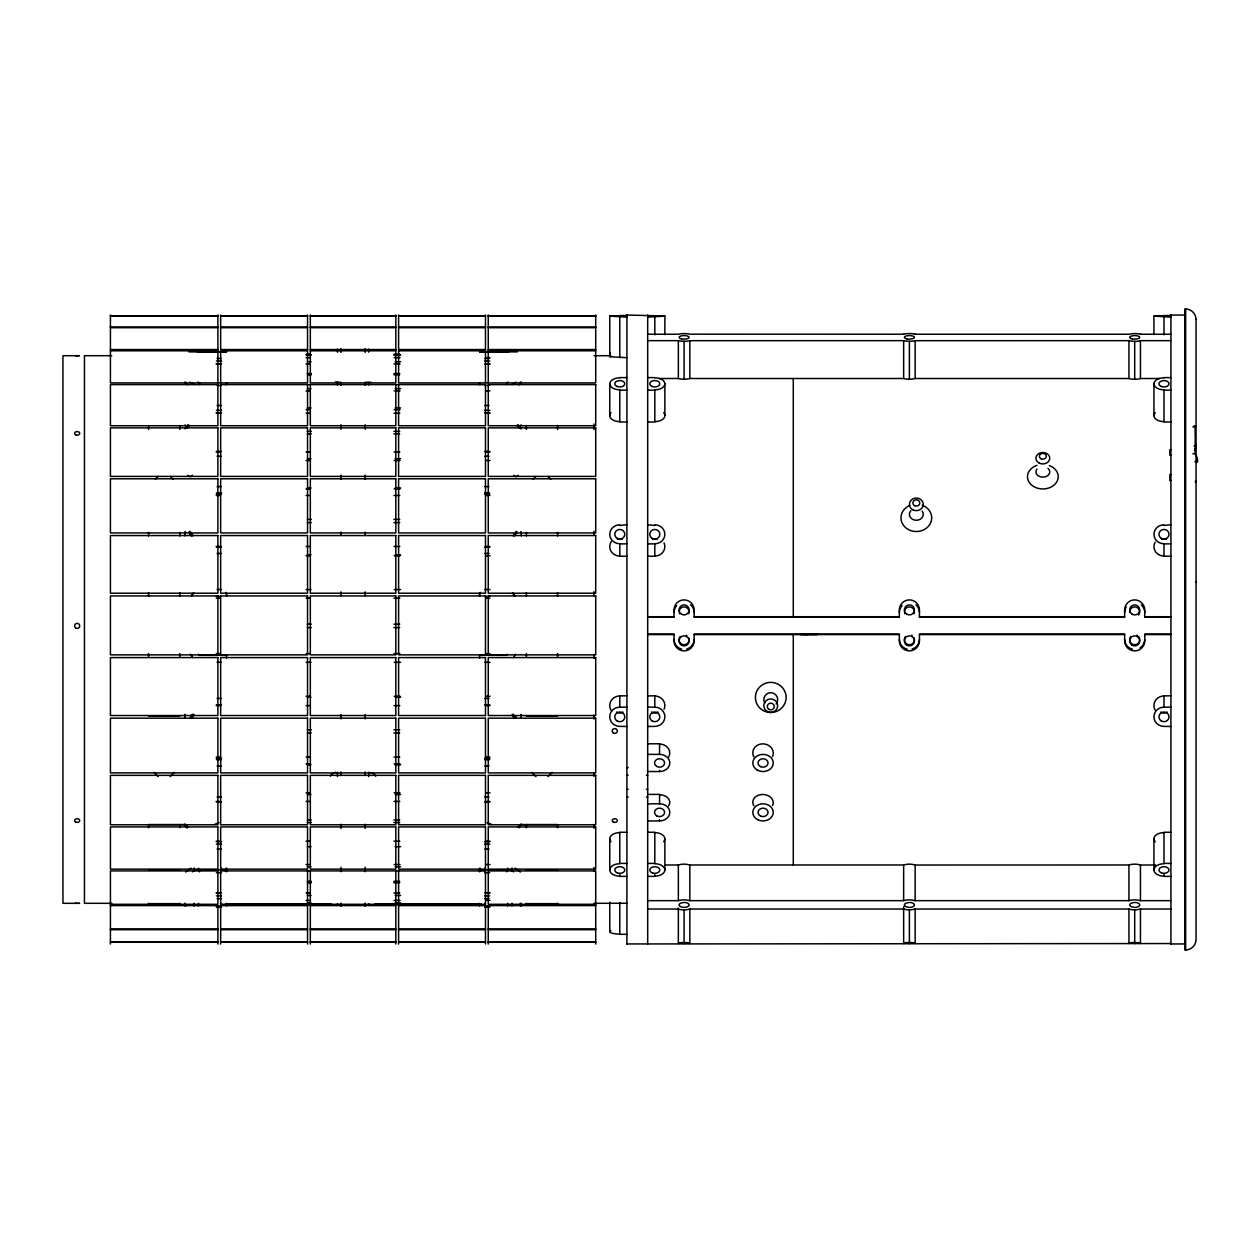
<?xml version="1.0" encoding="UTF-8"?>
<svg xmlns="http://www.w3.org/2000/svg" width="1259" height="1259" viewBox="0 0 1259 1259"><rect width="100%" height="100%" fill="white"/><g stroke="black" fill="none" stroke-linecap="round" stroke-linejoin="round"><path stroke-width="1.5" d="M609.749 931.676L609.749 902.294M609.749 870.016L609.749 838.887M609.749 415.564L609.749 383.759A10.056 6.012 0 0 1 619.79 377.81M626.903 357.698L609.797 356.753L609.749 316.088L626.903 317.095M664.862 838.887L664.862 870.016M654.806 377.81A10.056 6.012 0 0 1 664.862 383.822L664.862 415.564M664.862 334.611L664.862 316.088M1153.936 870.016L1153.936 838.887M1153.936 415.564L1153.936 383.759A10.056 6.012 0 0 1 1163.993 377.81M1192.855 453.822L1195.059 453.822L1195.247 438.73M191.525 595.916L193.603 592.674M507.408 654.239L506.7 655.325L479.585 655.325L479.585 657.104A5.193 5.193 0 0 0 479.679 658.016M513.578 657.513L515.671 654.208M191.525 595.979L193.083 593.556M190.975 715.836L191.683 714.829M190.266 718.149L193.099 714.073M192.045 717.898L194.169 714.829M513.043 535.83L516.237 531.267M514.459 536.019L517.292 531.975M518 827.32L520.486 824.551L557.58 824.551L557.58 827.745M519.18 827.761L521.179 823.968M186.899 428.091L189.385 425.4M184.963 428.579L188.158 425.243A1.731 1.149 0.5 0 1 185.01 424.897M170.233 776.583L174.309 772.334M548.043 776.583L552.134 772.334M155.376 479.175L158.099 476.39M533.187 479.175L535.909 476.39M664.783 316.182L647.693 317.095M191.006 868.159L185.781 872.046M609.797 315.993L626.903 315.38M1153.984 315.993L1170.917 315.38M609.797 356.58L611.307 356.25M518.787 384.798L520.36 383.712A5.225 2.266 -0.8 0 0 521.179 382.484L521.179 382.012M192.564 871.81L194.122 870.85A5.193 2.046 0 0 1 198.497 869.906L221.348 869.906A5.193 2.046 0 0 1 226.541 871.779L226.557 868.773A5.193 2.046 0 0 0 226.195 868.018M508.117 382.044L506.7 382.862L506.7 384.672M512.02 384.546L516.19 382.138M214.423 824.456L219.05 822.536M679.215 942.818L682.976 942.472M904.529 942.818L908.4 942.456M1129.827 942.818L1133.698 942.456M688.862 943.054L685.557 943.29M914.27 943.022L909.895 943.306M1139.537 943.038L1135.225 943.306M1185.648 950.01C1191.25 950.057 1195.94 945.226 1196.05 939.702L1196.05 319.377M479.6 351.812L517.229 351.89M1170.917 943.542L626.903 943.951M75.257 903.285L76.185 903.332L62.95 903.301L62.95 355.699L79.396 355.715L77.287 355.668M188.913 351.89L221.348 351.969M197.333 351.89L226.557 351.843M76.059 903.27L79.663 903.301L78.027 903.332M75.446 355.683L76.846 355.746M808.105 617.004L800.252 617.099L808.105 617.225M809.647 634.552L817.547 634.442L808.876 634.331M1170.917 315.049L1184.782 315.049M110.43 315.962L217.886 315.962M220.655 315.962L307.542 315.962M310.328 315.962L395.814 315.962M398.599 315.962L485.486 315.962M488.256 315.962L595.712 315.962M110.43 316.198L217.886 316.198M220.655 316.198L307.542 316.198M310.328 316.198L395.814 316.198M398.599 316.198L485.486 316.198M488.256 316.198L595.712 316.198M1153.936 334.611L1153.936 316.088L1170.917 317.095M110.43 326.947L217.886 326.947M220.655 326.947L307.542 326.947M310.328 326.947L395.814 326.947M398.599 326.947L485.486 326.947M488.256 326.947L595.712 326.947M110.43 327.702L217.886 327.702M220.655 327.702L307.542 327.702M310.328 327.702L395.814 327.702M398.599 327.702L485.486 327.702M488.256 327.702L595.712 327.702M647.693 334.233L678.349 334.233A10.402 3.651 -0.3 0 1 689.963 334.17L903.647 334.233M915.151 334.233L1128.945 334.233A10.402 3.651 -0.3 0 1 1140.56 334.17M1140.449 334.233L1170.917 334.233M647.693 340.654L678.349 340.654L678.349 378.503L659.197 378.503M678.444 340.607A10.402 4.045 0.3 0 0 684.093 341.268A10.402 4.17 0 0 0 689.901 340.685L903.647 340.654L903.647 378.503L689.838 378.503A10.402 4.233 0 0 1 678.444 378.597M903.742 340.607A10.402 4.045 0.3 0 0 909.391 341.268A10.402 4.17 0 0 0 915.199 340.685L1128.945 340.654L1128.945 378.503L915.151 378.503A10.402 4.233 0 0 1 903.742 378.597M1170.917 340.654L1140.449 340.654L1140.449 378.503L1159.492 378.503M110.43 349.546L217.886 349.546M220.655 349.546L307.542 349.546M310.328 349.546L395.814 349.546M398.599 349.546L485.486 349.546M488.256 349.546L595.712 349.546M110.43 350.805L217.886 350.805M220.655 350.805L307.542 350.805M310.328 350.805L395.814 350.805M398.599 350.805L485.486 350.805M488.256 350.805L595.712 350.805M479.585 351.843L508.809 351.89M306.157 354.298L310.076 354.298M393.941 354.298L399.811 354.298M307.353 354.629L311.272 354.676M393.878 354.629L399.701 354.676M306.157 355.022L310.989 355.211M393.941 355.022L400.63 355.211M111.736 355.683L84.447 355.699L84.447 903.301L111.736 903.317M593.965 355.699L609.466 355.699M306.11 357.65L310.029 357.65M394.161 357.65L400.032 357.65M486.116 357.65L490.034 357.65M217.067 358.453L221.348 358.453M484.794 358.453L489.074 358.453M216.391 361.034L221.474 361.034M484.668 361.034L489.751 361.034M307.338 361.679L310.989 361.679M395.153 361.679L400.63 361.679M216.202 363.93L220.12 363.93M306.11 363.93L310.076 363.93M393.941 363.93L400.032 363.93M485.99 363.93L489.908 363.93M216.391 364.244L221.474 364.244M484.668 364.244L489.751 364.244M307.353 373.561L311.272 373.561M393.878 373.561L399.701 373.561M307.353 374.836L311.272 374.836M393.878 374.836L399.701 374.836M619.79 377.606L626.903 377.606M647.693 377.606L654.806 377.606M1163.993 377.606L1170.917 377.606M217.067 385.427L221.348 385.427M484.794 385.427L489.074 385.427M307.338 388.653L310.989 388.653M395.153 388.653L400.63 388.653M626.903 390.148L619.79 390.148L619.79 421.985L626.903 421.985M647.693 390.148L654.806 390.148L654.806 421.985L647.693 421.985M1170.917 390.148L1163.993 390.148L1163.993 421.985L1170.917 421.985M306.11 390.904L310.029 390.904M394.161 390.904L400.032 390.904M486.116 390.904L490.034 390.904M217.067 405.477L221.348 405.477M484.794 405.477L489.074 405.477M307.338 407.963L310.989 407.963M395.153 407.963L400.63 407.963M306.11 409.694L310.029 409.694M394.161 409.694L400.032 409.694M216.391 410.308L221.474 410.308M484.668 410.308L489.751 410.308M216.391 412.795L221.474 412.795M484.668 412.795L489.751 412.795M216.202 413.267L220.12 413.267M306.157 413.267L310.076 413.267M393.941 413.267L399.811 413.267M485.99 413.267L489.908 413.267M1194.083 425.888L1196.05 425.888M1192.855 426.974L1195.059 426.974L1195.247 437.88M307.353 431.396L311.272 431.396M393.878 431.396L399.701 431.396M307.353 433.82L311.272 433.82M393.878 433.82L399.701 433.82M1194.036 446.127L1195.956 446.127A10.465 6.295 0 0 0 1196.05 445.308M1170.917 449.731L1169.879 449.731L1169.879 455.239L1170.917 455.239M216.391 451.43L221.474 451.43M484.668 451.43L489.751 451.43M216.202 451.965L220.12 451.965M306.157 451.965L310.076 451.965M393.941 451.965L399.811 451.965M485.99 451.965L489.908 451.965M217.067 456.262L221.348 456.262M484.794 456.262L489.074 456.262M307.338 458.748L310.989 458.748M395.153 458.748L400.63 458.748M306.11 460.495L310.029 460.495M394.161 460.495L400.032 460.495M486.116 460.495L490.034 460.495M1194.917 461.597L1196.05 461.597M1170.917 474.486L1169.879 474.486L1169.879 480.497L1170.917 480.497M1195.405 481.835L1195.956 481.835A10.465 6.295 0 0 0 1196.05 481.017M217.067 486.603L221.348 486.603M484.794 486.603L489.074 486.603M307.338 487.973L310.989 487.973M395.153 487.973L400.63 487.973M306.11 488.933L310.029 488.933M394.161 488.933L400.032 488.933M216.391 492.961L221.474 492.961M484.668 492.961L489.751 492.961M216.391 494.331L221.474 494.331M484.668 494.331L489.751 494.331M216.202 495.527L220.12 495.527M306.157 495.527L310.076 495.527M393.941 495.527L399.811 495.527M485.99 495.527L489.908 495.527M307.353 519.4L311.272 519.4M393.878 519.4L399.701 519.4M307.353 522.595L311.272 522.595M393.878 522.595L399.701 522.595M626.903 524.72L619.79 525.491M647.693 524.72L654.806 525.491M1170.917 524.72L1163.993 525.491M626.903 543.888L619.79 543.888L619.79 556.226L626.903 556.226M647.693 543.888L654.806 543.888L654.806 556.226L647.693 556.226M1170.917 543.888L1163.993 543.888L1163.993 556.226L1170.917 556.226M216.202 546.469L220.12 546.469M306.157 546.469L310.076 546.469M393.941 546.469L399.811 546.469M485.99 546.469L489.908 546.469M216.391 547.114L221.474 547.114M484.668 547.114L489.751 547.114M217.067 553.472L221.348 553.472M484.794 553.472L489.074 553.472M307.338 554.841L310.989 554.841M395.153 554.841L400.63 554.841M306.11 555.801L310.029 555.801M394.161 555.801L400.032 555.801M486.116 555.801L490.034 555.801M1195.483 581.847L1196.05 581.847A5.398 2.156 85.5 0 1 1195.924 581.973M217.067 589.48L221.348 589.48M306.11 589.558L310.989 589.527M394.161 589.558L400.63 589.527M484.794 589.48L490.034 589.558M216.391 596.404L221.474 596.404M484.668 596.451L489.751 596.404M216.202 598.182L220.12 598.182M306.157 598.182L310.076 598.182M393.941 598.182L399.811 598.182M485.99 598.182L489.908 598.182M647.693 616.721L674.037 616.721M694.15 616.721L899.351 616.721M919.448 616.721L1124.649 616.721M1144.746 616.721L1170.917 616.721M808.876 617.004L817.547 617.115L808.876 617.225M647.693 617.256L674.037 617.256L674.037 609.907A10.056 10.025 27.7 0 1 684.078 599.882A10.056 10.025 27.7 0 1 694.134 609.907L694.15 617.256L899.351 617.256L899.351 609.907A10.056 10.025 27.7 0 1 909.376 599.882A10.056 10.025 27.7 0 1 919.448 609.907L919.448 617.256L1124.649 617.256L1124.649 609.907A10.056 10.025 27.7 0 1 1134.674 599.882A10.056 10.025 27.7 0 1 1144.746 609.907L1144.746 617.256L1170.917 617.256M307.353 624.165L311.272 624.165M393.878 624.165L399.701 624.165M307.353 627.627L311.272 627.627M393.878 627.627L399.701 627.627M647.693 634.048L674.037 634.048L674.037 640.862A10.056 10.041 -42.1 0 0 684.078 650.903A10.056 10.041 -42.1 0 0 694.134 640.862L694.15 634.048L899.351 634.048L899.351 640.862A10.056 10.041 -42.1 0 0 909.391 650.903A10.056 10.041 -42.1 0 0 919.448 640.862L919.448 634.048L1124.649 634.048L1124.649 640.862A10.056 10.041 -42.1 0 0 1134.689 650.903A10.056 10.041 -42.1 0 0 1144.746 640.862L1144.746 634.048L1170.917 634.048M808.876 634.552L800.252 634.442L808.105 634.552M647.693 634.583L674.037 634.583M694.15 634.583L899.351 634.583M919.448 634.583L1124.649 634.583M1144.746 634.583L1170.917 634.583M216.202 653.626L220.12 653.626M306.157 653.626L310.076 653.626M393.941 653.626L399.811 653.626M485.99 653.626L489.908 653.626M199.441 655.325L226.557 655.372M217.067 662.265L221.348 662.265M306.11 662.344L310.989 662.313M394.161 662.344L400.63 662.313M484.794 662.265L490.034 662.344M626.903 695.849L619.79 695.849L619.79 707.165A10.056 9.553 0 0 0 609.749 716.843A10.056 9.553 0 0 0 619.79 726.396L626.903 726.474M647.693 695.849L654.806 695.849L654.806 707.165A10.056 9.553 0 0 1 664.862 716.843A10.056 9.553 0 0 1 654.806 726.396L647.693 726.474M1170.917 695.849L1163.993 695.849L1163.993 707.165A10.056 9.553 0 0 0 1153.936 716.843A10.056 9.553 0 0 0 1163.993 726.396L1170.917 726.474M306.11 696.258L310.029 696.258M394.161 696.258L400.032 696.258M486.116 696.258L490.034 696.258M307.338 697.171L310.989 697.171M395.153 697.171L400.63 697.171M217.067 698.446L221.348 698.446M484.794 698.446L489.074 698.446M216.391 704.883L221.474 704.883M484.668 704.883L489.751 704.883M216.202 705.607L220.12 705.607M306.157 705.607L310.076 705.607M393.941 705.607L399.811 705.607M485.99 705.607L489.908 705.607M619.79 707.165L626.903 707.165M647.693 707.165L654.806 707.165M1163.993 707.165L1170.917 707.165M148.562 716.214L179.754 716.214M526.388 716.214L557.58 716.214M307.353 729.748L311.272 729.748M393.878 729.748L399.701 729.748M307.353 732.958L311.272 732.958M393.878 732.958L399.701 732.958M647.693 743.786L659.559 743.786L659.559 754.377A10.229 8.577 0 0 1 669.788 762.954A10.229 8.577 0 0 1 659.559 771.531L647.693 771.531M647.693 754.377L659.559 754.377M216.202 757.115L220.12 757.115M306.157 757.115L310.076 757.115M393.941 757.115L399.811 757.115M485.99 757.115L489.908 757.115M216.391 758.327L221.474 758.327M484.668 758.327L489.751 758.327M216.391 759.618L221.474 759.618M484.668 759.618L489.751 759.618M306.11 763.867L310.029 763.867M394.161 763.867L400.032 763.867M307.338 764.78L310.989 764.78M395.153 764.78L400.63 764.78M217.067 766.054L221.348 766.054M484.794 766.054L489.074 766.054M626.903 767.565L628.194 767.565M626.903 775.292L628.194 775.292M646.402 775.292L647.693 775.292M626.903 789.377L628.194 789.377M646.402 789.377L647.693 789.377M306.11 792.808L310.029 792.808M394.161 792.808L400.032 792.808M486.116 792.808L490.034 792.808M307.338 794.508L310.989 794.508M395.153 794.508L400.63 794.508M647.693 794.398L659.559 794.398L659.559 803.809A10.229 8.577 0 0 1 669.788 812.37A10.229 8.577 0 0 1 659.559 820.947L647.693 820.947M217.067 796.931L221.348 796.931M484.794 796.931L489.074 796.931M626.903 797.089L628.194 797.089M646.402 797.089L647.693 797.089M216.202 801.432L220.12 801.432M306.157 801.432L310.076 801.432M393.941 801.432L399.811 801.432M485.99 801.432L489.908 801.432M216.391 801.889L221.474 801.889M484.668 801.889L489.751 801.889M647.693 803.809L659.559 803.809M307.353 820.065L311.272 820.065M393.878 820.065L399.701 820.065M307.353 822.536L311.272 822.536M393.878 822.536L399.701 822.536M626.903 832.262L619.79 832.262L619.79 863.422L626.903 863.422M647.693 832.262L654.806 832.262L654.806 863.422L647.693 863.422M1170.917 832.262L1163.993 832.262L1163.993 863.422L1170.917 863.422M216.202 841.169L220.12 841.169M306.157 841.169L310.076 841.169M393.941 841.169L399.811 841.169M485.99 841.169L489.908 841.169M216.391 841.673L221.474 841.673M484.668 841.673L489.751 841.673M216.391 844.097L221.474 844.097M484.668 844.097L489.751 844.097M307.338 846.646L310.989 846.646M395.153 846.646L400.63 846.646M217.067 849.07L221.348 849.07M484.794 849.07L489.074 849.07M306.11 864.492L310.029 864.492M394.161 864.492L400.032 864.492M486.116 864.492L490.034 864.492M664.941 864.98L678.349 864.98A10.402 5.241 0.3 0 1 689.775 865.027M903.647 864.98L689.838 864.98L689.838 900.657L903.647 900.657L903.647 864.98A10.402 5.241 0.3 0 1 915.073 865.027L1128.945 864.98A10.402 5.241 0.3 0 1 1140.386 865.027L1155.683 864.98M307.338 866.727L310.989 866.727M395.153 866.727L400.63 866.727M148.562 869.859L179.754 869.859M479.947 868.018A5.193 2.046 0 0 0 479.585 868.773L479.585 871.857A5.193 2.046 0 0 1 484.794 869.906L507.645 869.906A5.193 2.046 0 0 1 512.02 870.85L513.578 871.81M526.388 869.859L557.58 869.859M216.391 872.644L221.474 872.644M484.668 872.644L489.751 872.644M626.903 876.374L619.79 876.374L619.79 874.438M647.693 876.374L654.806 876.374L654.806 874.438M1170.917 876.374L1163.993 876.374L1163.993 874.438M307.353 881.363L311.272 881.363M393.878 881.363L399.701 881.363M307.353 882.732L311.272 882.732M393.878 882.732L399.701 882.732M216.391 892.725L221.474 892.725M484.668 892.725L489.751 892.725M216.202 892.993L220.12 892.993M306.157 892.993L310.076 892.993M393.941 892.993L399.811 892.993M485.99 892.993L489.908 892.993M307.338 895.464L310.989 895.464M395.153 895.464L400.63 895.464M216.391 895.904L221.474 895.904M484.668 895.904L489.751 895.904M217.067 898.643L221.348 898.643M484.794 898.643L489.074 898.643M306.11 900.405L310.029 900.405M394.161 900.405L400.032 900.405M486.116 900.405L490.034 900.405M647.693 900.657L678.349 900.657L678.349 864.98M1170.917 900.657L1140.449 900.657L1140.449 864.98M307.338 902.829L310.989 902.829M395.153 902.829L400.63 902.829M593.965 903.301L626.903 903.27M148.562 903.663L179.754 903.663M526.388 903.663L557.58 903.663M226.84 903.789L331.117 903.789M375.025 903.789L481.127 903.789M148.562 904.088L179.754 904.088M225.975 903.978L329.622 903.978M376.315 903.978L480.12 903.978M526.388 904.088L557.58 904.088M110.43 904.292L217.886 904.292L217.886 870.913L110.43 870.913L110.43 944.045M595.712 904.292L488.256 904.292L488.256 870.913L595.712 870.913L595.712 944.045M225.975 904.702L329.622 904.702M376.315 904.702L480.12 904.702M110.43 905.614L217.886 905.614L217.886 944.045M307.542 905.614L220.655 905.614L220.655 944.045M310.328 905.614L395.814 905.614M398.599 905.614L485.486 905.614L485.486 944.045M595.712 905.614L488.256 905.614L488.256 944.045M217.067 906.291L221.348 906.291M484.794 906.291L489.074 906.291M216.391 906.386L221.474 906.386M484.668 906.386L489.751 906.386M216.391 907.157L221.474 907.157M484.668 907.157L489.751 907.157M647.693 909.029L678.349 909.029A10.402 4.831 -0.3 0 0 684.093 909.895A10.402 4.706 0 0 0 689.79 908.998M689.838 909.029L903.647 909.029M1128.945 909.029L915.151 909.029A10.402 4.706 0 0 1 909.391 909.769A10.402 4.831 -0.3 0 1 903.569 909.092M1170.917 909.029L1140.449 909.029A10.402 4.706 0 0 1 1134.705 909.769A10.402 4.831 -0.3 0 1 1128.867 909.092M110.43 928.874L217.886 928.874M220.655 928.874L307.542 928.874M310.328 928.874L395.814 928.874M398.599 928.874L485.486 928.874M488.256 928.874L595.712 928.874M110.43 929.709L217.886 929.709M220.655 929.709L307.542 929.709M310.328 929.709L395.814 929.709M398.599 929.709L485.486 929.709M488.256 929.709L595.712 929.709M626.903 934.32L619.79 934.32L619.79 902.514M110.43 941.952L217.886 941.952M220.655 941.952L307.542 941.952M310.328 941.952L395.814 941.952M398.599 941.952L485.486 941.952M488.256 941.952L595.712 941.952M110.43 942.267L217.886 942.267M220.655 942.267L307.542 942.267M310.328 942.267L395.814 942.267M398.599 942.267L485.486 942.267M488.256 942.267L595.712 942.267M684.093 943.636L684.093 910.635M1170.917 943.951L1184.782 943.951M221.82 351.749L226.541 351.812M1135.256 942.456L1139.568 942.818M909.895 942.456L914.27 942.818M1133.604 943.306L1129.827 943.022M908.416 943.306L904.591 943.038M626.903 315.049L664.799 315.993M682.992 943.306L679.278 943.038M184.963 903.395L185.781 905.961M685.557 942.472L688.972 942.818M903.647 943.542L903.647 906.795M1185.648 308.99C1191.25 308.943 1195.94 313.774 1196.05 319.298M487.091 822.536L491.718 824.456M198.025 382.044L199.441 382.862L199.441 384.672M189.952 382.138L194.122 384.546M187.355 384.798L185.781 382.217M520.36 872.046L515.136 868.159M548.043 476.39L550.765 479.175M170.233 476.39L172.955 479.175M531.833 772.334L535.909 776.583M154.007 772.334L158.099 776.583M521.179 428.579L517.984 425.243A1.731 1.149 0.3 0 0 521.132 424.897M187.15 827.855L184.963 825.479M516.757 425.4L519.243 428.091M188.142 827.32L185.655 824.551L148.562 824.551L148.562 827.745M186.962 827.761L184.963 823.968M189.904 531.267L193.099 535.83M188.85 531.975L191.683 536.019M189.558 534.351L190.266 535.358M515.167 715.836L515.875 716.859M513.043 714.073L515.875 718.149M511.972 714.829L514.097 717.898M513.058 593.556L514.616 595.979M512.539 592.674L514.616 595.916M198.733 654.239L199.441 655.372M1185.648 308.88L1185.648 950.12M1184.782 308.99L1184.782 950.01M1170.917 314.939L1170.917 944.045M1163.993 317.095L1163.993 334.863M1140.449 908.746L1140.449 943.542M1129.055 340.607A10.402 4.045 0.3 0 0 1134.705 341.268L1134.705 379.195M1134.705 910.635L1134.705 943.636M1128.945 864.98L1128.945 900.657L915.151 900.657L915.151 864.98M1128.945 908.746L1128.945 943.542M915.151 340.654L915.151 378.503M915.151 908.746L915.151 943.542M909.391 341.346L909.391 379.195M909.391 910.635L909.391 943.636M793.28 378.503L793.28 617.256M793.28 634.583L793.28 864.98M689.838 340.654L689.838 378.503M689.838 908.746L689.838 943.542M684.093 341.346L684.093 379.195M678.349 908.007L678.349 943.542M659.559 770.366L659.559 771.531M659.559 819.625L659.559 820.947M654.806 317.095L654.806 334.863M647.693 314.939L647.693 944.045M626.903 314.939L626.903 944.03M619.79 317.095L619.79 357.698M595.712 314.955L595.712 382.893L398.599 382.893L398.599 314.955M593.965 424.015L593.965 429.618M593.965 531.219L593.965 535.122M593.965 591.651L593.965 595.523M593.965 654.412L593.965 658.3M593.965 715.159L593.965 719.094M593.965 772.601L593.965 776.331M593.965 824.425L593.965 828.265M593.965 867.482L593.965 871.071M557.58 425.573L557.58 429.445M557.58 532.384L557.58 535.988M557.58 592.548L557.58 596.373M557.58 653.563L557.58 657.403M557.58 903.317L557.58 904.403M526.388 425.573L526.388 429.445M526.388 532.384L526.388 535.988M526.388 592.548L526.388 596.373M526.388 653.563L526.388 657.403M526.388 824.551L526.388 827.745M526.388 903.317L526.388 904.403M521.179 428.815L517.984 424.897M521.179 531.833L521.179 535.862M521.179 718.307L521.179 714.467A5.193 4.831 0 0 1 521.179 715.332M521.179 903.222L521.179 905.898M520.36 382.217L520.36 383.712M520.36 903.285L520.36 905.961M512.02 867.97L512.02 870.85M512.02 903.191L512.02 905.976M507.645 868.222L507.645 869.906M507.645 903.348L507.645 905.929M506.7 870.85L506.7 871.857M488.256 314.955L488.256 382.893M485.486 314.955L485.486 382.893M484.794 868.112L484.794 869.906M484.794 903.27L484.794 905.866M479.585 382.862L479.585 384.719M479.585 594.72A5.193 5.193 0 0 1 480.167 592.328A5.193 5.193 0 0 0 479.585 594.673L479.585 596.136M479.585 903.332L479.585 905.961M398.599 384.609L398.599 425.731L485.486 425.731L485.486 384.609L220.655 384.609L220.655 425.731L307.542 425.731L307.542 384.609M398.599 870.913L398.599 904.292M398.599 904.702L398.599 944.045M395.814 314.955L395.814 382.893L310.328 382.893L310.328 314.955M395.814 384.609L395.814 425.731L310.328 425.731L310.328 384.609M395.814 870.913L395.814 904.292M395.814 904.702L395.814 944.045M368.667 349.042L368.667 352.221M368.667 385.002L368.667 382.28L365.204 382.28L365.204 385.317M368.667 772.192L368.667 776.614M368.667 903.6L368.667 905.19M365.204 348.617L365.204 352.378M365.204 424.708L365.204 429.193M365.204 475.194L365.204 479.286M365.204 532.053L365.204 535.091M365.204 591.84L365.204 595.696M365.204 714.467L365.204 718.92M365.204 771.846L365.204 775.434M365.204 824.22L365.204 828.422M365.204 867.262L365.204 871.7M365.204 903.175L365.204 906.338M340.937 348.617L340.937 352.378M340.937 385.317L340.937 382.28L337.475 382.28L337.475 385.002M340.937 424.708L340.937 429.193M340.937 475.194L340.937 479.286M340.937 532.053L340.937 535.091M340.937 591.84L340.937 595.696M340.937 714.467L340.937 718.92M340.937 771.846L340.937 775.434M340.937 824.22L340.937 828.422M340.937 867.262L340.937 871.7M340.937 903.175L340.937 906.338M337.475 349.042L337.475 352.221M337.475 772.192L337.475 776.614M337.475 903.6L337.475 905.19M310.328 870.913L310.328 904.292M310.328 904.702L310.328 944.045M307.542 314.955L307.542 382.893L110.43 382.893L110.43 314.955M307.542 870.913L307.542 904.292M307.542 904.702L307.542 944.045M226.557 382.862L226.557 384.719M226.557 594.72A5.193 5.193 0 0 0 225.975 592.328A5.193 5.193 0 0 1 226.557 594.673L226.557 596.136M226.557 655.325L226.557 657.104A5.193 5.193 0 0 1 226.463 658.016M226.557 903.332L226.557 905.961M221.348 868.112L221.348 869.906M221.348 903.27L221.348 905.866M220.655 314.955L220.655 382.893M217.886 314.955L217.886 382.893M199.441 870.85L199.441 871.857M198.497 868.222L198.497 869.906M198.497 903.348L198.497 905.929M194.122 867.97L194.122 870.85M194.122 903.191L194.122 905.976M188.158 424.897L184.963 428.815M184.963 382.012L184.963 382.484A5.225 2.25 1.3 0 0 185.797 383.712M184.963 531.833L184.963 535.862M184.963 714.467L184.963 718.307M184.963 903.222L184.963 905.898M179.754 425.573L179.754 429.445M179.754 532.384L179.754 535.988M179.754 592.548L179.754 596.373M179.754 653.563L179.754 657.403M179.754 824.551L179.754 827.745M179.754 903.317L179.754 904.403M148.562 425.573L148.562 429.445M148.562 532.384L148.562 535.988M148.562 592.548L148.562 596.373M148.562 653.563L148.562 657.403M148.562 903.317L148.562 904.403M520.596 532.101A1.731 1.621 -1.1 0 1 521.179 533.312M184.963 533.312A1.731 1.621 -0.6 0 1 185.702 531.99M330.393 776.173A7.633 6.515 0 0 1 335.602 772.302M370.476 772.507A7.633 6.279 0 0 1 375.701 776.189M192.485 475.304A2.565 2.125 0 0 1 187.843 475.304M518.299 475.304A2.565 2.125 0 0 1 513.656 475.304M611.339 710.69A10.056 9.537 0 0 1 619.79 695.975M654.806 695.975A10.056 9.537 0 0 1 664.075 709.226M610.93 841.72A10.056 6.185 0 0 1 619.79 832.624M654.806 832.624A10.056 6.185 0 0 1 663.666 841.72M659.559 794.728A10.261 7.696 0 0 1 668.592 806.012M753.905 805.823A10.261 7.947 3.5 0 1 762.513 794.476A10.261 7.947 3.5 0 1 772.57 805.54M753.858 756.927A10.261 9.143 4.9 0 1 762.608 743.849A10.261 9.143 4.9 0 1 772.538 756.58M659.559 744.038A10.261 8.97 0 0 1 668.608 757.131M694.134 639.399A10.056 10.041 -46.1 0 1 686.769 649.062M681.654 649.14A10.056 10.041 -46.1 0 1 674.053 639.399M619.79 556.069A10.056 9.458 0 0 1 611.339 541.496M619.79 421.623A10.056 5.98 0 0 1 610.945 412.81M1140.528 378.55A10.402 4.233 0 0 1 1129.055 378.597M1124.649 612.441A10.056 10.025 31.1 0 1 1126.207 607.074M1141.252 604.871A10.056 10.025 31.1 0 1 1144.746 612.441M899.351 612.441A10.056 10.025 31.1 0 1 902.105 605.532M915.954 604.871A10.056 10.025 31.1 0 1 919.432 612.441M1163.993 556.069A10.056 9.458 0 0 1 1155.148 542.094M1163.993 421.623A10.056 5.98 0 0 1 1155.258 412.684M1144.746 639.399A10.056 10.041 -46.1 0 1 1140.072 647.866M1132.502 649.188A10.056 10.041 -46.1 0 1 1124.649 639.399M919.432 639.399A10.056 10.041 -46.1 0 1 912.083 649.062M907.188 649.188A10.056 10.041 -46.1 0 1 899.351 639.399M1155.243 841.862A10.056 6.185 0 0 1 1163.993 832.624M1155.148 710.076A10.056 9.537 0 0 1 1163.993 695.975M674.053 612.441A10.056 10.025 31.1 0 1 676.634 605.705M690.467 604.713A10.056 10.025 31.1 0 1 694.134 612.441M664.06 542.944A10.056 9.458 0 0 1 654.806 556.069M663.666 412.81A10.056 5.98 0 0 1 654.806 421.623M1196.302 445.623A5.76 1.165 -62.3 0 1 1194.76 449.809M1195.657 481.316A5.571 2.203 79.5 0 1 1195.42 482.087M1195.043 453.413A5.398 1.731 70.2 0 1 1197.482 459.566A5.398 1.731 70.2 0 1 1196.349 462.336M1195.074 425.778A5.398 1.684 74 0 1 1195.452 426.376M184.963 715.332A5.193 4.831 0 0 1 185.042 714.467M226.557 383.507A5.193 1.92 0 0 1 225.707 384.562M480.434 384.562A5.193 1.92 0 0 1 479.585 383.507M337.475 382.075A7.633 3.982 0 0 1 335.366 381.918M370.949 382.201A7.633 4.312 0 0 1 368.667 382.406M903.6 334.217A10.402 3.651 -0.3 0 1 915.262 334.17M1140.497 340.685A10.402 4.17 0 0 1 1134.705 341.409M688.767 637.857A5.02 5.02 0 0 1 686.706 643.994A5.02 5.02 0 0 1 680.301 643.003A5.02 5.02 0 0 1 680.19 636.535M686.407 635.244A5.02 5.02 0 0 1 686.847 635.496M679.089 611.465A5.02 5.02 0 0 1 685.258 607.027A5.02 5.02 0 0 1 688.767 613.763M679.419 613.763A5.02 5.02 0 0 1 679.262 613.29M914.065 637.857A5.02 5.02 0 0 1 912.02 643.994A5.02 5.02 0 0 1 905.614 643.003A5.02 5.02 0 0 1 905.489 636.535M911.705 635.244A5.02 5.02 0 0 1 912.145 635.496M904.387 611.465A5.02 5.02 0 0 1 910.556 607.027A5.02 5.02 0 0 1 914.065 613.763M904.717 613.763A5.02 5.02 0 0 1 904.56 613.29M1138.592 636.535A5.02 5.02 0 0 1 1138.12 643.38A5.02 5.02 0 0 1 1131.274 643.38A5.02 5.02 0 0 1 1130.802 636.535M1137.003 635.244A5.02 5.02 0 0 1 1137.444 635.496M1129.685 612.362A5.02 5.02 0 0 1 1136.169 607.106A5.02 5.02 0 0 1 1138.592 615.069M683.606 907.283A5.02 2.361 0 0 1 679.073 904.938A5.02 2.361 0 0 1 683.606 902.577M684.613 902.451A5.02 2.502 0 0 1 689.114 904.938A5.02 2.502 0 0 1 684.597 907.409M908.919 907.283A5.02 2.361 0 0 1 904.371 904.938A5.02 2.361 0 0 1 908.904 902.577M909.911 902.451A5.02 2.502 0 0 1 914.427 904.938A5.02 2.502 0 0 1 909.911 907.409M1134.217 907.283A5.02 2.361 0 0 1 1129.669 904.938A5.02 2.361 0 0 1 1134.217 902.577M1135.209 902.451A5.02 2.502 0 0 1 1139.725 904.938A5.02 2.502 0 0 1 1135.193 907.409M1128.977 900.689A10.402 5.193 0.3 0 1 1140.371 900.72M903.679 900.689A10.402 5.193 0.3 0 1 915.073 900.72M678.365 900.689A10.402 5.193 0.3 0 1 689.775 900.72M1163.993 876.185A10.056 6.216 0 0 1 1153.936 869.953A10.056 6.216 0 0 1 1163.993 863.737M1167.156 712.027A5.02 4.831 0 0 1 1160.814 712.027M1161.679 539.371A5.02 4.784 0 0 1 1166.29 539.371M1163.993 543.762A10.056 9.474 0 0 1 1153.936 534.288A10.056 9.474 0 0 1 1163.993 524.814M1163.993 389.834A10.056 6.012 0 0 1 1153.936 383.822M654.806 863.737A10.056 6.216 0 0 1 664.862 869.953A10.056 6.216 0 0 1 654.806 876.185M619.79 876.185A10.056 6.216 0 0 1 609.749 869.953A10.056 6.216 0 0 1 619.79 863.737M657.969 712.027A5.02 4.831 0 0 1 651.643 712.027M622.969 712.027A5.02 4.831 0 0 1 616.627 712.027M654.806 524.814A10.056 9.474 0 0 1 664.862 534.288A10.056 9.474 0 0 1 654.806 543.762M652.492 539.371A5.02 4.784 0 0 1 657.119 539.371M617.492 539.371A5.02 4.784 0 0 1 622.103 539.371M619.79 543.762A10.056 9.474 0 0 1 609.749 534.288A10.056 9.474 0 0 1 619.79 524.814M664.862 383.822A10.056 6.012 0 0 1 654.806 389.834M619.79 389.834A10.056 6.012 0 0 1 609.749 383.822M609.986 355.117A10.056 4.564 0 0 1 610.048 353.008M619.79 934.084A10.056 2.471 0 0 1 610.851 930.48M1049.361 465.562A15.376 12.275 0 0 1 1054.743 484.463A15.376 12.275 0 0 1 1030.491 483.991A15.376 12.275 0 0 1 1037.023 465.326M1047.944 468.332A6.925 5.241 0 0 1 1047.976 475.383A6.925 5.241 0 0 1 1038.706 476.075A6.925 5.241 0 0 1 1036.928 469.151M922.202 505.205A15.376 13.676 0 0 1 928.67 525.994A15.376 13.676 0 0 1 904.45 526.53A15.376 13.676 0 0 1 909.769 505.488M922.123 511.091A6.925 5.933 0 0 1 920.707 518.944A6.925 5.933 0 0 1 911.453 518.551A6.925 5.933 0 0 1 910.934 510.619M764.811 703.104A6.925 6.862 0 0 1 766.526 694.15A6.925 6.862 0 0 1 775.717 694.795A6.925 6.862 0 0 1 776.111 703.907M624.794 316.119L614.817 316.025L624.763 316.151M659.81 316.119L649.833 316.025L659.779 316.151M1168.997 316.119L1158.988 316.04L1168.856 316.182M217.886 384.609L110.43 384.609L110.43 425.731L217.886 425.731L217.886 384.609M595.712 384.609L488.256 384.609L488.256 425.731L595.712 425.731L595.712 384.609M217.886 427.84L110.43 427.84L110.43 476.406L217.886 476.406L217.886 427.84M307.542 427.84L220.655 427.84L220.655 476.406L307.542 476.406L307.542 427.84M395.814 427.84L310.328 427.84L310.328 476.406L395.814 476.406L395.814 427.84M485.486 427.84L398.599 427.84L398.599 476.406L485.486 476.406L485.486 427.84M595.712 427.84L488.256 427.84L488.256 476.406L595.712 476.406L595.712 427.84M217.886 478.798L110.43 478.798L110.43 532.95L217.886 532.95L217.886 478.798M307.542 478.798L220.655 478.798L220.655 532.95L307.542 532.95L307.542 478.798M395.814 478.798L310.328 478.798L310.328 532.95L395.814 532.95L395.814 478.798M485.486 478.798L398.599 478.798L398.599 532.95L485.486 532.95L485.486 478.798M595.712 478.798L488.256 478.798L488.256 532.95L595.712 532.95L595.712 478.798M217.886 535.563L110.43 535.563L110.43 593.209L217.886 593.209L217.886 535.563M307.542 535.563L220.655 535.563L220.655 593.209L307.542 593.209L307.542 535.563M395.814 535.563L310.328 535.563L310.328 593.209L395.814 593.209L395.814 535.563M485.486 535.563L398.599 535.563L398.599 593.209L485.486 593.209L485.486 535.563M595.712 535.563L488.256 535.563L488.256 593.209L595.712 593.209L595.712 535.563M217.886 595.932L110.43 595.932L110.43 654.869L217.886 654.869L217.886 595.932M307.542 595.932L220.655 595.932L220.655 654.869L307.542 654.869L307.542 595.932M395.814 595.932L310.328 595.932L310.328 654.869L395.814 654.869L395.814 595.932M485.486 595.932L398.599 595.932L398.599 654.869L485.486 654.869L485.486 595.932M595.712 595.932L488.256 595.932L488.256 654.869L595.712 654.869L595.712 595.932M217.886 657.591L110.43 657.591L110.43 715.537L217.886 715.537L217.886 657.591M307.542 657.591L220.655 657.591L220.655 715.537L307.542 715.537L307.542 657.591M395.814 657.591L310.328 657.591L310.328 715.537L395.814 715.537L395.814 657.591M485.486 657.591L398.599 657.591L398.599 715.537L485.486 715.537L485.486 657.591M595.712 657.591L488.256 657.591L488.256 715.537L595.712 715.537L595.712 657.591M217.886 718.181L110.43 718.181L110.43 772.916L217.886 772.916L217.886 718.181M307.542 718.181L220.655 718.181L220.655 772.916L307.542 772.916L307.542 718.181M395.814 718.181L310.328 718.181L310.328 772.916L395.814 772.916L395.814 718.181M485.486 718.181L398.599 718.181L398.599 772.916L485.486 772.916L485.486 718.181M595.712 718.181L488.256 718.181L488.256 772.916L595.712 772.916L595.712 718.181M217.886 775.355L110.43 775.355L110.43 824.787L217.886 824.787L217.886 775.355M307.542 775.355L220.655 775.355L220.655 824.787L307.542 824.787L307.542 775.355M395.814 775.355L310.328 775.355L310.328 824.787L395.814 824.787L395.814 775.355M485.486 775.355L398.599 775.355L398.599 824.787L485.486 824.787L485.486 775.355M595.712 775.355L488.256 775.355L488.256 824.787L595.712 824.787L595.712 775.355M217.886 826.927L110.43 826.927L110.43 869.135L217.886 869.135L217.886 826.927M307.542 826.927L220.655 826.927L220.655 869.135L307.542 869.135L307.542 826.927M395.814 826.927L310.328 826.927L310.328 869.135L395.814 869.135L395.814 826.927M485.486 826.927L398.599 826.927L398.599 869.135L485.486 869.135L485.486 826.927M595.712 826.927L488.256 826.927L488.256 869.135L595.712 869.135L595.712 826.927M485.486 870.913L220.655 870.913L220.655 904.292L485.486 904.292L485.486 870.913M192.564 657.45L190.471 654.208L192.564 657.513M613.479 733.037A2.565 2.392 0 0 0 617.335 730.975A2.565 2.392 0 0 0 613.495 728.898A2.565 2.392 0 0 0 613.479 733.037M613.479 822.174A2.565 1.857 0 0 0 617.335 820.569A2.565 1.857 0 0 0 613.495 818.964A2.565 1.857 0 0 0 613.479 822.174M75.839 434.906A2.565 1.81 0 0 0 79.726 433.395A2.565 1.81 0 0 0 75.933 431.774A2.565 1.81 0 0 0 75.839 434.906M75.776 628.068A2.565 2.565 0 0 0 79.726 626.038A2.565 2.565 0 0 0 75.996 623.63A2.565 2.565 0 0 0 75.776 628.068M75.87 822.143A2.565 1.81 0 0 0 79.726 820.569A2.565 1.81 0 0 0 75.886 818.995A2.565 1.81 0 0 0 75.87 822.143M656.663 766.401A5.02 4.218 0 0 0 664.563 763.332A5.02 4.218 0 0 0 657.45 759.13A5.02 4.218 0 0 0 656.663 766.401M760.515 766.605A5.02 4.218 0 0 0 768.053 762.954A5.02 4.218 0 0 0 760.515 759.303A5.02 4.218 0 0 0 760.515 766.605M757.131 769.973A10.229 8.577 0 0 0 773.215 763.725A10.229 8.577 0 0 0 758.736 755.18A10.229 8.577 0 0 0 757.131 769.973M760.515 816.021A5.02 4.218 0 0 0 768.053 812.37A5.02 4.218 0 0 0 760.515 808.734A5.02 4.218 0 0 0 760.515 816.021M757.918 819.798A10.229 8.577 0 0 0 773.246 812.37A10.229 8.577 0 0 0 757.918 804.957A10.229 8.577 0 0 0 757.918 819.798M656.663 815.816A5.02 4.218 0 0 0 664.563 812.763A5.02 4.218 0 0 0 657.45 808.546A5.02 4.218 0 0 0 656.663 815.816M681.528 338.891A5.02 1.794 0 0 0 689.114 337.381A5.02 1.794 0 0 0 681.638 335.791A5.02 1.794 0 0 0 681.528 338.891M906.826 338.891A5.02 1.794 0 0 0 914.427 337.381A5.02 1.794 0 0 0 906.936 335.791A5.02 1.794 0 0 0 906.826 338.891M1132.124 338.891A5.02 1.794 0 0 0 1139.725 337.381A5.02 1.794 0 0 0 1132.25 335.791A5.02 1.794 0 0 0 1132.124 338.891M681.575 645.222A5.02 5.02 0 0 0 689.114 640.862A5.02 5.02 0 0 0 681.575 636.519A5.02 5.02 0 0 0 681.575 645.222M681.371 614.124A5.02 5.02 0 0 0 689.114 610.159A5.02 5.02 0 0 0 681.796 605.453A5.02 5.02 0 0 0 681.371 614.124M906.889 645.222A5.02 5.02 0 0 0 914.427 640.862A5.02 5.02 0 0 0 906.889 636.519A5.02 5.02 0 0 0 906.889 645.222M906.669 614.124A5.02 5.02 0 0 0 914.412 610.159A5.02 5.02 0 0 0 907.094 605.453A5.02 5.02 0 0 0 906.669 614.124M1132.187 645.222A5.02 5.02 0 0 0 1139.725 640.862A5.02 5.02 0 0 0 1132.187 636.519A5.02 5.02 0 0 0 1132.187 645.222M1131.967 614.124A5.02 5.02 0 0 0 1139.725 610.159A5.02 5.02 0 0 0 1132.408 605.453A5.02 5.02 0 0 0 1131.967 614.124M1161.459 872.865A5.02 3.305 0 0 0 1169.013 870.016A5.02 3.305 0 0 0 1161.49 867.136A5.02 3.305 0 0 0 1161.459 872.865M1161.475 721.061A5.02 4.847 0 0 0 1169.013 716.859A5.02 4.847 0 0 0 1161.475 712.657A5.02 4.847 0 0 0 1161.475 721.061M1161.27 538.317A5.02 4.816 0 0 0 1169.013 534.493A5.02 4.816 0 0 0 1161.679 529.976A5.02 4.816 0 0 0 1161.27 538.317M1161.286 386.466A5.02 3.195 0 0 0 1169.013 383.901A5.02 3.195 0 0 0 1161.664 380.926A5.02 3.195 0 0 0 1161.286 386.466M652.272 872.865A5.02 3.305 0 0 0 659.826 870.016A5.02 3.305 0 0 0 652.304 867.136A5.02 3.305 0 0 0 652.272 872.865M617.256 872.865A5.02 3.305 0 0 0 624.826 870.016A5.02 3.305 0 0 0 617.303 867.136A5.02 3.305 0 0 0 617.256 872.865M652.288 721.061A5.02 4.847 0 0 0 659.826 716.859A5.02 4.847 0 0 0 652.288 712.657A5.02 4.847 0 0 0 652.288 721.061M617.272 721.061A5.02 4.847 0 0 0 624.826 716.859A5.02 4.847 0 0 0 617.288 712.657A5.02 4.847 0 0 0 617.272 721.061M652.083 538.317A5.02 4.816 0 0 0 659.826 534.493A5.02 4.816 0 0 0 652.508 529.976A5.02 4.816 0 0 0 652.083 538.317M617.083 538.317A5.02 4.816 0 0 0 624.81 534.493A5.02 4.816 0 0 0 617.492 529.976A5.02 4.816 0 0 0 617.083 538.317M652.099 386.466A5.02 3.195 0 0 0 659.826 383.901A5.02 3.195 0 0 0 652.477 380.926A5.02 3.195 0 0 0 652.099 386.466M617.099 386.466A5.02 3.195 0 0 0 624.81 383.901A5.02 3.195 0 0 0 617.477 380.926A5.02 3.195 0 0 0 617.099 386.466M763.033 710.469A15.376 15.077 0 0 0 786.12 697.486A15.376 15.077 0 0 0 763.096 684.377A15.376 15.077 0 0 0 763.033 710.469M1039.383 463.186A6.94 5.744 0 0 0 1049.77 458.213A6.94 5.744 0 0 0 1039.383 453.224A6.94 5.744 0 0 0 1039.383 463.186M1041.114 458.764A3.462 2.88 0 0 0 1046.308 456.277A3.462 2.88 0 0 0 1041.114 453.775A3.462 2.88 0 0 0 1041.114 458.764M766.857 711.225A6.94 6.72 0 0 0 777.669 706.142A6.94 6.72 0 0 0 767.722 699.626A6.94 6.72 0 0 0 766.857 711.225M768.808 709.305A3.462 3.352 0 0 0 774.206 706.755A3.462 3.352 0 0 0 769.233 703.498A3.462 3.352 0 0 0 768.808 709.305M912.869 509.832A6.94 6.326 0 0 0 923.256 504.355A6.94 6.326 0 0 0 912.869 498.863A6.94 6.326 0 0 0 912.869 509.832M914.601 505.677A3.462 3.163 0 0 0 919.794 502.939A3.462 3.163 0 0 0 914.601 500.201A3.462 3.163 0 0 0 914.601 505.677"/></g></svg>
